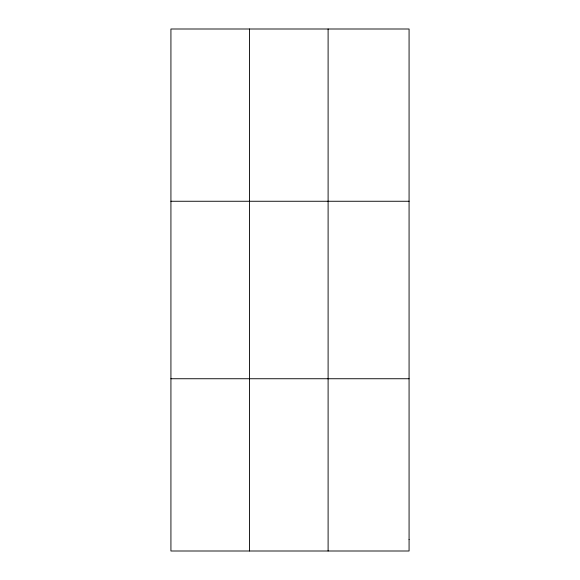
<?xml version="1.0" encoding="UTF-8"?>
<svg xmlns="http://www.w3.org/2000/svg" width="580" height="580" viewBox="0 0 580 580"><rect width="100%" height="100%" fill="white"/><g stroke="black" fill="none" stroke-linecap="round" stroke-linejoin="round"><path stroke-width="0.87" d="M249.516 29L249.516 551M328.106 29L328.106 551M170.926 201.26L409.074 201.26M170.926 378.74L409.074 378.74M409.074 539.516L409.074 551L170.926 551L170.926 29L409.074 29L409.074 539.516"/></g></svg>
